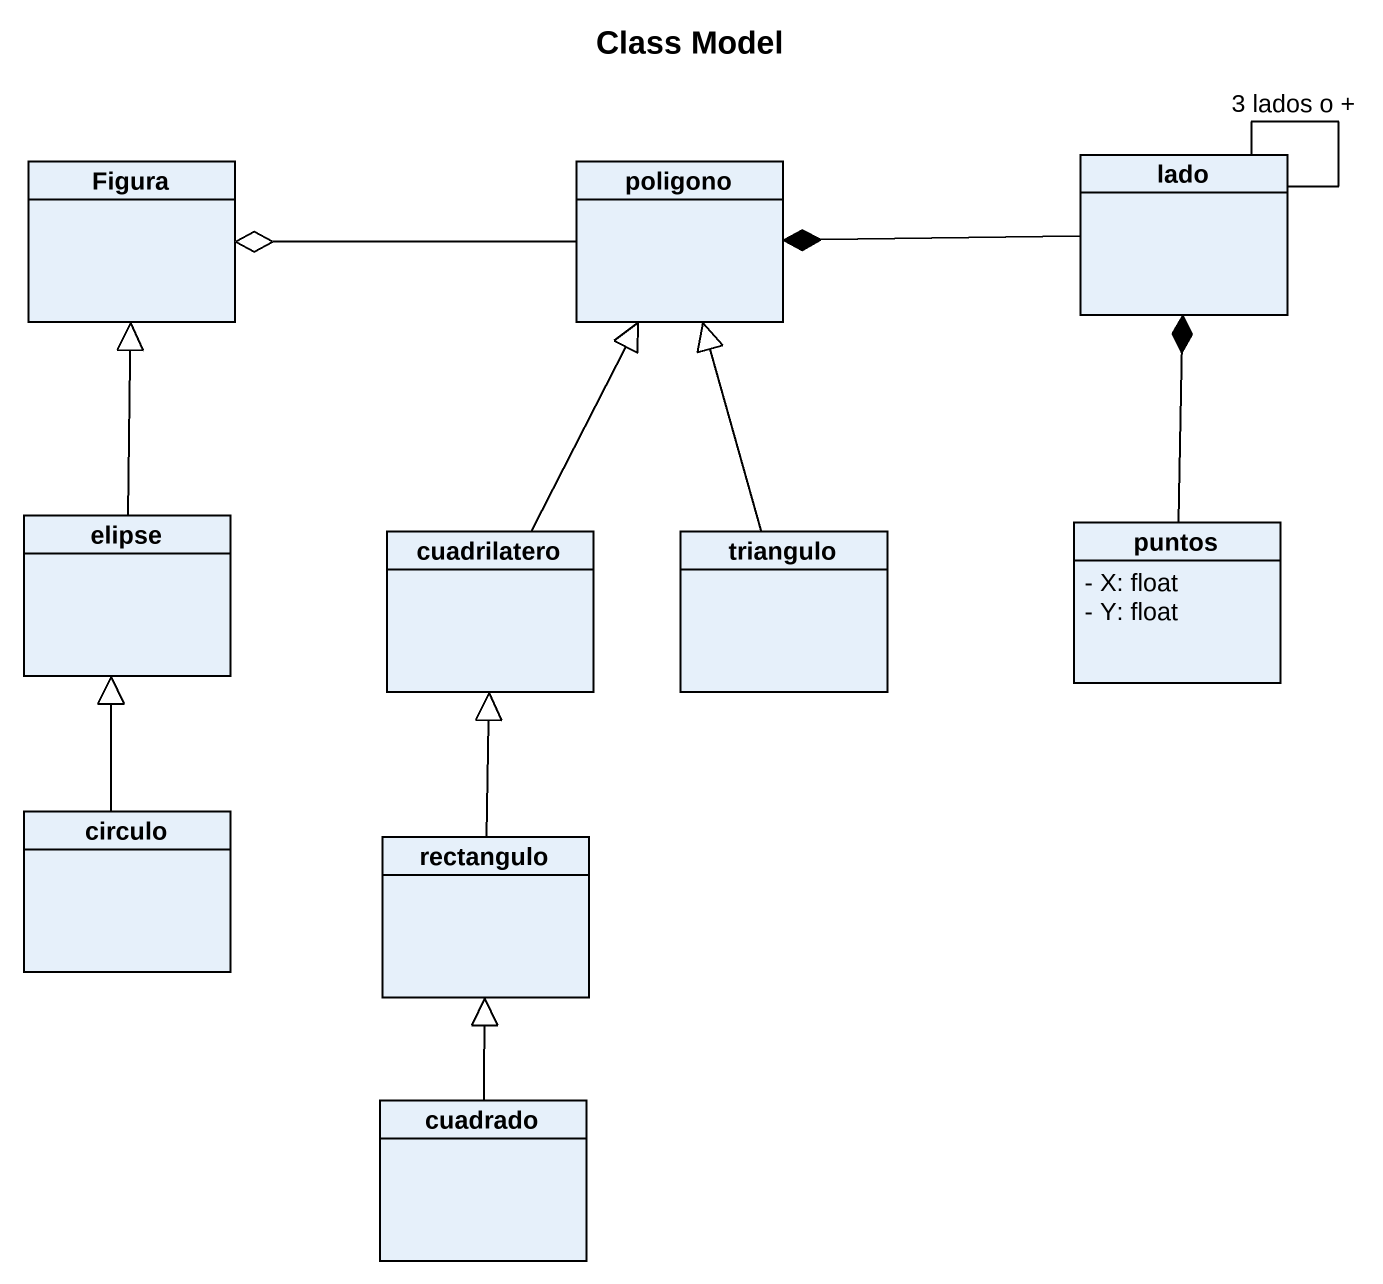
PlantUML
@startuml
title Class Model
hide circle
hide empty members
skinparam classAttributeIconSize 0
class Figura
class poligono
class lado
class elipse
class cuadrilatero
class triangulo
class puntos {
  - X: float
  - Y: float
}
class circulo
class rectangulo
class cuadrado
poligono -left-o Figura
lado -left-* poligono
lado -- lado : 3 lados o +
elipse -up-|> Figura
cuadrilatero -up-|> poligono
triangulo -up-|> poligono
puntos -up-* lado
circulo -up-|> elipse
rectangulo -up-|> cuadrilatero
cuadrado -up-|> rectangulo
@enduml
